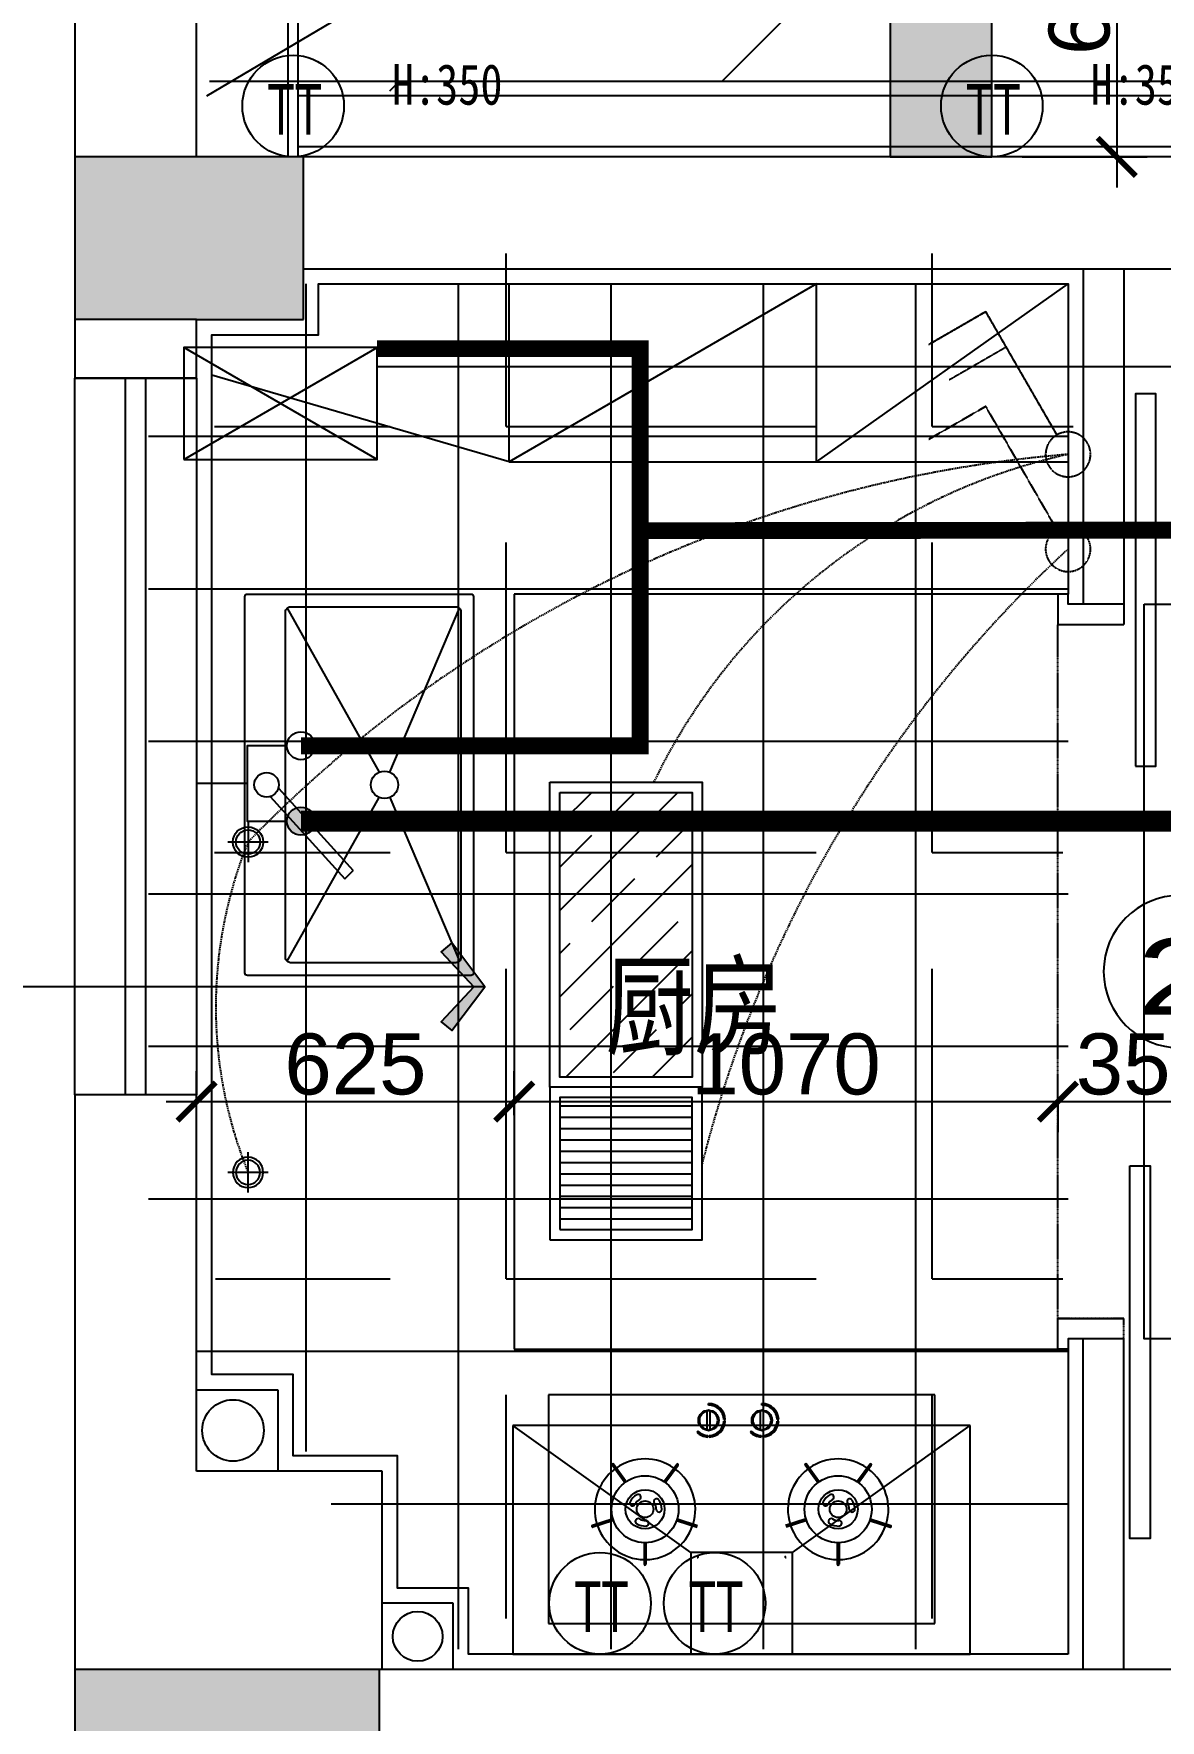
# Model space of a CAD drawing. Header units: millimetres. Extents: x 148889 to 229003, y -70503 to 111106.
# Drawn here: x 203841 to 206058, y 59622 to 62940 of the extents above; entities that cross this region are included whole.
import ezdxf
from ezdxf.enums import TextEntityAlignment as Align
from ezdxf.lldxf.tags import DXFTag

# ---------------------------------------------------------------- set-up
doc = ezdxf.new("R2010")
doc.units = ezdxf.units.MM
doc.header["$PDMODE"] = 3
doc.linetypes.add('DASHED2', pattern=[0.375, 0.25, -0.125])
doc.linetypes.add('HIDDEN', pattern=[0.375, 0.25, -0.125])
for name, color, linetype in [('AXIS_TEXT', 7, 'Continuous'), ('C-天花标高', 1, 'Continuous'), ('C-灯具1', 2, 'Continuous'), ('C-灯具设备尺寸', 44, 'Continuous'), ('C-造型线1(造型分割)', 4, 'Continuous'), ('C-门套', 16, 'Continuous'), ('F-地坪1(分割线)', 16, 'Continuous'), ('P-原墙线', 7, 'Continuous'), ('P-固定家具2(不到顶)', 2, 'Continuous'), ('P-外部尺寸', 44, 'Continuous'), ('P-完成面', 1, 'Continuous'), ('P-完成面尺寸', 44, 'Continuous'), ('P-开关', 7, 'DASHED2'), ('P-捣墙线', 250, 'Continuous'), ('P-插座', 1, 'Continuous'), ('P-文字', 3, 'Continuous'), ('P-新墙线', 4, 'Continuous'), ('P-水路', 7, 'Continuous'), ('P-活动家具', 3, 'Continuous'), ('P-窗', 3, 'Continuous'), ('P-门', 1, 'Continuous'), ('P-间墙尺寸', 6, 'Continuous')]:
    doc.layers.add(name, color=color, linetype=linetype)
doc.styles.add('Arial', font='arial.ttf')
doc.styles.add('COMPLEX', font='complex_.ttf')
doc.styles.add('H1', font='SimSun.ttf')
doc.styles.add('ROMANS', font='ROMANS.shx', dxfattribs={"bigfont": 'BIGFONT.shx'})
doc.styles.add('宋体', font='SimSun.ttf')
tags = doc.linetypes.add('ACAD_ISO03W100', pattern=[30, 12, -18]).pattern_tags.tags
tags[6:7] = [DXFTag(74, 4), DXFTag(75, 0), DXFTag(340, '0'), DXFTag(46, 1.0), DXFTag(50, 0.0), DXFTag(44, 0.0), DXFTag(45, 0.0)]
tags[4:5] = [DXFTag(74, 4), DXFTag(75, 0), DXFTag(340, '0'), DXFTag(46, 1.0), DXFTag(50, 0.0), DXFTag(44, 0.0), DXFTag(45, 0.0)]
doc.dimstyles.new('1比60', dxfattribs={"dimscale": 60, "dimtxt": 2, "dimasz": 1.25, "dimexe": 1, "dimexo": 1, "dimgap": 0.2, "dimtad": 1, "dimdec": 0, "dimrnd": 0.005, "dimzin": 0, "dimdsep": 46, "dimtxsty": 'Arial', "dimblk": 'ARCHTICK', "dimcen": 0.125, "dimdle": 1, "dimclrd": 44, "dimclre": 44, "dimclrt": 50, "dimadec": 0, "dimazin": 0, "dimtfac": 1, "dimtdec": 0, "dimtix": 1, "dimtmove": 2, "dimatfit": 3, "dimldrblk": 'DOT', "dimfxl": 4, "dimfxlon": 1, "dimtvp": 1, "dimtolj": 1, "dimtzin": 0, "dimarcsym": 0})
doc.dimstyles.new('1比80', dxfattribs={"dimscale": 80, "dimtxt": 2, "dimasz": 1.25, "dimexe": 1, "dimexo": 1, "dimgap": 0.25, "dimtad": 1, "dimdec": 0, "dimrnd": 0.005, "dimzin": 0, "dimdsep": 46, "dimtxsty": 'Arial', "dimblk": 'ARCHTICK', "dimcen": 0.125, "dimdle": 1, "dimclrd": 44, "dimclre": 44, "dimclrt": 50, "dimadec": 0, "dimazin": 0, "dimtfac": 1, "dimtdec": 0, "dimtix": 1, "dimtmove": 2, "dimatfit": 3, "dimldrblk": 'DOT', "dimfxl": 5, "dimfxlon": 1, "dimtvp": 1, "dimtolj": 1, "dimtzin": 0, "dimarcsym": 0})
doc.dimstyles.new('出图比例1：50', dxfattribs={"dimscale": 50, "dimtxt": 2.5, "dimasz": 2, "dimexe": 2, "dimexo": 2, "dimgap": 1, "dimtad": 1, "dimdec": 0, "dimrnd": 5, "dimzin": 0, "dimdsep": 46, "dimtxsty": 'ROMANS', "dimblk1": 'ZHL_XS', "dimblk2": 'ZHL_XS', "dimsah": 1, "dimcen": 0.09, "dimclrd": 256, "dimclre": 256, "dimclrt": 41, "dimadec": 0, "dimazin": 0, "dimtfac": 1, "dimtdec": 4, "dimtix": 1, "dimtmove": 2, "dimatfit": 3, "dimldrblk": 'ZHL_JT', "dimfxl": 1, "dimtolj": 1, "dimtzin": 0, "dimarcsym": 0})

# ---------------------------------------------------------------- blocks, each defined once
blk = doc.blocks.new('A$C31427FE9')
at = {"layer": 'P-水路', "linetype": 'ACAD_ISO03W100', "ltscale": 0.02}
for p, q in [((0, 0), (380, 220)), ((380, 0), (0, 220))]:
    blk.add_line(p, q, dxfattribs=at)
blk.add_lwpolyline([(0, 0), (380, 0), (380, 220), (0, 220)], close=True, dxfattribs=at)
blk = doc.blocks.new('ZHL_JT')
blk.add_line((-0.221, 0), (-1, 0))
blk.add_lwpolyline([(-0.221, 0), (-0.861, -0.689), (-0.654, -0.862), (0, 0), (-0.654, 0.862), (-0.861, 0.689)], close=True)
for points in [[(-0.861, 0.689), (-0.654, 0.862), (-0.221, 0), (0, 0)], [(-0.861, -0.689), (-0.654, -0.862), (-0.221, 0), (0, 0)]]:
    blk.add_solid(points)
blk = doc.blocks.new('ZHL_XS')
blk.add_line((-1, 0), (0, 0))
at = {"const_width": 0.2}
blk.add_lwpolyline([(-0.6, -0.6), (0.6, 0.6)], dxfattribs=at)
blk = doc.blocks.new('_AXISO')
blk.add_circle((0, 0), 0.5)
at = {"layer": 'AXIS_TEXT', "style": 'COMPLEX', "width": 1.041667}
blk.add_attdef('A', text='', height=0.56, dxfattribs=at).set_placement((-0.25, -0.28), (0.25, -0.28), align=Align.FIT)
blk = doc.blocks.new('gfdaga')
at = {"layer": 'C-造型线1(造型分割)', "color": 250}
for p, q in [((201744.5, 62367.5), (201744.5, 60071.2)), ((202044.5, 62367.5), (202044.5, 59682.5)), ((202344.5, 62367.5), (202344.5, 59682.5)), ((202644.5, 62367.5), (202644.5, 59682.5)), ((202944.5, 62367.5), (202944.5, 59682.5)), ((203244.5, 62067.5), (201434.5, 62067.5)), ((203244.5, 61767.5), (201434.5, 61767.5)), ((203244.5, 61467.5), (201434.5, 61467.5)), ((203244.5, 61167.5), (201434.5, 61167.5)), ((203244.5, 60867.5), (201434.5, 60867.5)), ((203244.5, 60567.5), (201434.5, 60567.5)), ((203244.5, 60267.5), (201528.6, 60267.5)), ((203244.5, 59967.5), (201794.5, 59967.5))]:
    blk.add_line(p, q, dxfattribs=at)
blk = doc.blocks.new('A$C314F5E14')
at = {"layer": 'C-灯具1'}
h = blk.add_hatch(dxfattribs=at)
h.set_pattern_fill('JIS_STN_1E', color=250, scale=120, style=0)
h.set_pattern_definition([(45, (-204856.86, -60867.49), (-84.852814, 84.852814), []), (45, (-204772.26, -60867.49), (-84.852814, 84.852814), [120, -60])])
h.paths.add_polyline_path([(280, 580), (20, 580), (20, 300), (280, 300)])
h.paths.add_polyline_path([(280, 300), (20, 300), (20, 20), (280, 20)])
for points in [[(0, 600), (300, 600), (300, 0), (0, 0)], [(20, 580), (280, 580), (280, 20), (20, 20)]]:
    blk.add_lwpolyline(points, close=True, dxfattribs=at)
blk = doc.blocks.new('A$C01C20CD7')
at = {"layer": 'C-灯具1'}
for p, q in [((52.8, 105.7, 2984.9), (52.8, 0, 2984.9)), ((0, 52.8, 2984.9), (105.7, 52.8, 2984.9))]:
    blk.add_line(p, q, dxfattribs=at)
for radius in [39.9, 31.7]:
    blk.add_circle((52.8, 52.8, 2984.9), radius, dxfattribs=at)
blk = doc.blocks.new('A$C6E616A30')
at = {"layer": 'C-灯具1'}
h = blk.add_hatch(dxfattribs=at)
h.set_pattern_fill('ANSI31', color=256, scale=7, angle=135, style=0)
h.set_pattern_definition([(180, (-206520, -61140), (-4e-15, -22.225), [])])
h.paths.add_polyline_path([(20, 280), (20, 20), (280, 20), (280, 280)])
for points in [[(0, 0), (300, 0), (300, 300), (0, 300)], [(20, 20), (280, 20), (280, 280), (20, 280)]]:
    blk.add_lwpolyline(points, close=True, dxfattribs=at)
blk = doc.blocks.new('A$C1A143BC3')
for p, q in [((82.3, 103), (256, 406.8)), ((256, 406.8), (82.3, 103)), ((256, 406.8), (396.2, 326.7)), ((396.2, 326.7), (256, 406.8)), ((206, 319.3), (346.2, 239.2)), ((206, 319.3), (346.2, 239.2))]:
    blk.add_line(p, q)
blk.add_ellipse((54.9, 55.1), major_axis=(55.2, 0), ratio=1, start_param=-0.000369, end_param=6.282816)
blk = doc.blocks.new('dt5')
h = blk.add_hatch(color=256)
edge = h.paths.add_edge_path()
edge.add_arc((415301, -291571.2), 32.1, 0, 360)
for p, q in [((415214.6, -291694.4), (415214.6, -291810.6)), ((415182.5, -291810.6), (415246.7, -291810.6))]:
    blk.add_line(p, q)
blk.add_lwpolyline([(415128.1, -291603.3), (415128.1, -291694.4), (415301, -291694.4), (415301, -291603.3)])
for centre in [(415128.1, -291571.2), (415301, -291571.2)]:
    blk.add_circle(centre, 32.1)
blk = doc.blocks.new('A$C4DF24944')
at = {"layer": 'P-活动家具'}
for p, q in [((900, 510), (0, 510)), ((0, 510), (0, 60)), ((350, 510), (350, 310)), ((550, 310), (550, 510)), ((900, 60), (900, 510)), ((830, 450), (70, 450)), ((70, 450), (70, 0)), ((830, 0), (830, 450)), ((350, 310), (0, 60)), ((350, 310), (550, 310)), ((550, 310), (900, 60)), ((0, 60), (900, 60)), ((70, 0), (830, 0)), ((350, 0), (550, 0))]:
    blk.add_line(p, q, dxfattribs=at)
at = {"layer": 'P-活动家具', "color": 252}
for p, q in [((258.3, 292.6), (258.3, 333.3)), ((261.6, 292.6), (261.6, 333.3)), ((638.3, 292.6), (638.3, 333.3)), ((641.6, 292.6), (641.6, 333.3)), ((195.1, 244.3), (156.5, 256.9)), ((196.2, 247.5), (157.5, 260)), ((323.8, 247.5), (362.5, 260)), ((324.8, 244.3), (363.5, 256.9)), ((575.1, 244.3), (536.5, 256.9)), ((576.2, 247.5), (537.5, 260)), ((703.8, 247.5), (742.5, 260)), ((704.8, 244.3), (743.5, 256.9)), ((218.9, 171.2), (195, 138.4)), ((221.6, 169.3), (197.7, 136.4)), ((298.4, 169.3), (322.3, 136.4)), ((301.1, 171.2), (325, 138.4)), ((598.9, 171.2), (575, 138.4)), ((601.6, 169.3), (577.7, 136.4)), ((678.4, 169.3), (702.3, 136.4)), ((681.1, 171.2), (705, 138.4)), ((407, 67.2), (407, 32.7)), ((408.5, 80), (408.5, 83)), ((411.5, 80), (411.5, 83)), ((413, 67.2), (413, 32.7)), ((431.2, 71.2), (433.3, 73.3)), ((512, 67.2), (512, 32.7)), ((513.5, 80), (513.5, 83)), ((516.5, 80), (516.5, 83)), ((518, 67.2), (518, 32.7)), ((536.2, 71.2), (538.3, 73.3)), ((380, 51.5), (377, 51.5)), ((380, 48.5), (377, 48.5)), ((485, 51.5), (482, 51.5)), ((485, 48.5), (482, 48.5)), ((410, 20), (410, 17)), ((515, 20), (515, 17))]:
    blk.add_line(p, q, dxfattribs=at)
for centre, radius in [((260, 225), 66), ((640, 225), 66), ((260, 225), 38.5), ((260, 225), 16.5), ((640, 225), 38.5), ((640, 225), 16.5), ((410, 50), 20), ((515, 50), 20)]:
    blk.add_circle(centre, radius, dxfattribs=at)
for centre, radius, start, end in [((260, 333.3), 1.65, 359.9993, 179.9993), ((640, 333.3), 1.65, 359.9993, 179.9993), ((260, 225), 99, 90.9543, 161.0444), ((260, 225), 99, 18.9543, 89.0444), ((363, 318.5), 1.65, 287.9993, 107.9993), ((537, 318.5), 1.65, 71.9993, 251.9993), ((640, 225), 99, 90.9543, 161.0444), ((640, 225), 99, 18.9543, 89.0444), ((260, 292.6), 1.65, 179.9993, 359.9993), ((640, 292.6), 1.65, 179.9993, 359.9993), ((157, 258.5), 1.65, 71.9993, 251.9993), ((260, 225), 99, 162.9543, 233.0444), ((195.7, 245.9), 1.65, 251.9993, 71.9993), ((258.3, 252.4), 5.5, 93.5252, 273.5252), ((260, 225), 33, 59.9993, 93.5252), ((260, 225), 22, 59.9993, 93.5252), ((273.7, 248.8), 5.5, 239.9993, 59.9993), ((260, 225), 99, 306.9543, 17.0444), ((324.3, 245.9), 1.65, 107.9993, 287.9993), ((640, 225), 99, 162.9556, 233.0457), ((575.7, 245.9), 1.65, 251.9993, 71.9993), ((638.3, 252.4), 5.5, 93.5252, 273.5252), ((640, 225), 33, 59.9993, 93.5252), ((640, 225), 22, 59.9993, 93.5252), ((653.7, 248.8), 5.5, 239.9993, 59.9993), ((640, 225), 99, 306.9543, 17.0444), ((704.3, 245.9), 1.65, 107.9993, 287.9993), ((743, 258.5), 1.65, 287.9993, 107.9993), ((232.5, 225), 5.5, 359.9993, 179.9993), ((260, 225), 33, 179.9993, 213.5252), ((237.1, 209.8), 5.5, 213.5252, 33.5252), ((260, 225), 22, 179.9993, 213.5252), ((273.7, 201.2), 5.5, 119.9993, 299.9993), ((260, 225), 22, 299.9993, 333.5252), ((260, 225), 33, 299.9993, 333.5252), ((284.6, 212.7), 5.5, 333.5252, 153.5252), ((612.5, 225), 5.5, 359.9993, 179.9993), ((640, 225), 33, 179.9993, 213.5252), ((617.1, 209.8), 5.5, 213.5252, 33.5252), ((640, 225), 22, 179.9993, 213.5252), ((653.7, 201.2), 5.5, 119.9993, 299.9993), ((640, 225), 22, 299.9993, 333.5252), ((640, 225), 33, 299.9993, 333.5252), ((664.6, 212.7), 5.5, 333.5252, 153.5252), ((220.2, 170.3), 1.65, 323.9993, 143.9993), ((299.8, 170.3), 1.65, 35.9993, 215.9993), ((600.2, 170.3), 1.65, 323.9993, 143.9993), ((679.8, 170.3), 1.65, 35.9993, 215.9993), ((196.3, 137.4), 1.65, 143.9993, 323.9993), ((260, 225), 99, 234.9543, 305.0444), ((323.6, 137.4), 1.65, 215.9993, 35.9993), ((576.3, 137.4), 1.65, 143.9993, 323.9993), ((640, 225), 99, 234.9543, 305.0444), ((703.6, 137.4), 1.65, 215.9993, 35.9993), ((410, 50), 33, 92.6046, 177.3941), ((410, 50), 30, 92.8653, 177.1333), ((410, 50), 18, 99.5934, 260.4053), ((410, 67), 3.01, 355.1237, 184.8749), ((410, 50), 33, 44.9993, 87.3941), ((410, 50), 30, 44.9993, 87.1333), ((410, 50), 18, 279.5934, 80.4053), ((515, 50), 33, 92.6046, 177.3941), ((515, 50), 30, 92.8653, 177.1333), ((515, 50), 18, 99.5934, 260.4053), ((515, 67), 3.01, 355.1237, 184.8749), ((515, 50), 33, 44.9993, 87.3941), ((515, 50), 30, 44.9993, 87.1333), ((515, 50), 18, 279.5934, 80.4053), ((410, 50), 33, 182.6046, 269.9993), ((410, 50), 30, 182.8653, 269.9993), ((410, 33), 3.01, 175.1237, 4.8749), ((515, 50), 33, 182.6046, 269.9993), ((515, 50), 30, 182.8653, 269.9993), ((515, 33), 3.01, 175.1237, 4.8749)]:
    blk.add_arc(centre, radius, start, end, dxfattribs=at)
blk = doc.blocks.new('A$C5B623725')
at = {"layer": 'P-固定家具2(不到顶)', "color": 3}
blk.add_lwpolyline([(5, 450), (745, 450, -0.414214), (750, 445), (750, 5, -0.414214), (745, 0), (5, 0, -0.414214), (0, 5), (0, 445, -0.414214)], format="xyb", close=True, dxfattribs=at)
at = {"layer": 'P-活动家具', "color": 252}
for p, q in [((351.7, 400.6), (190, 253.1)), ((27.9, 367.1), (350.2, 185.9)), ((368, 384.2), (206.6, 237.1)), ((722.1, 367.1), (399.8, 185.9)), ((190, 253.1), (206.6, 237.1)), ((350.2, 164.9), (27.9, 27.9)), ((399.8, 164.9), (722.1, 27.9))]:
    blk.add_line(p, q, dxfattribs=at)
blk.add_lwpolyline([(35, 370), (715, 370, -0.414214), (725, 360), (725, 35, -0.414214), (715, 25), (35, 25, -0.414214), (25, 35), (25, 360, -0.414214)], format="xyb", close=True, dxfattribs=at)
for centre, radius in [((375, 407.4), 24.2), ((375, 175.4), 26.9)]:
    blk.add_circle(centre, radius, dxfattribs=at)
blk = doc.blocks.new('_ArchTick')
at = {"color": 0, "linetype": 'ByBlock', "const_width": 0.15}
blk.add_lwpolyline([(-0.5, -0.5), (0.5, 0.5)], dxfattribs=at)
blk = doc.blocks.new('*D792')
at = {"layer": 'Defpoints', "color": 0}
for p in [(203208, 65527.5), (203003.5, 62697.5), (204091.2, 62697.5)]:
    blk.add_point(p, dxfattribs=at)
at = {"layer": 'P-外部尺寸', "color": 44, "lineweight": -2}
for p, q in [((203003.5, 65607.5), (203003.5, 62617.5)), ((203128, 65527.5), (202923.5, 65527.5)), ((203403.5, 62697.5), (202923.5, 62697.5))]:
    blk.add_line(p, q, dxfattribs=at)
at = {"layer": 'P-外部尺寸', "color": 44, "lineweight": -2, "xscale": 100, "yscale": 100, "zscale": 100}
for p, rotation in [((203003.5, 65527.5), 90), ((203003.5, 62697.5), 270)]:
    blk.add_blockref('_ArchTick', p, dxfattribs=dict(at, rotation=rotation))
at = {"layer": 'P-外部尺寸', "color": 50, "insert": (202901.8, 64112.5), "char_height": 160, "attachment_point": 5, "rotation": 90, "style": 'Arial'}
blk.add_mtext('\\A1;2830', dxfattribs=at)
blk = doc.blocks.new('_Dot')
at = {"color": 0, "linetype": 'ByBlock', "lineweight": -2}
blk.add_line((-0.5, 0), (-1, 0), dxfattribs=at)
at = {"color": 0, "linetype": 'ByBlock', "const_width": 0.5}
blk.add_lwpolyline([(-0.25, 0, 1), (0.25, 0, 1)], format="xyb", close=True, dxfattribs=at)
blk = doc.blocks.new('*D793')
at = {"layer": 'Defpoints', "color": 0}
for p in [(204091.2, 62697.5), (203003.5, 62477.5), (204091.2, 62477.5)]:
    blk.add_point(p, dxfattribs=at)
at = {"layer": 'P-外部尺寸', "color": 44, "lineweight": -2}
for p, q in [((203003.5, 62697.5), (203003.5, 62797.5)), ((203403.5, 62697.5), (202923.5, 62697.5)), ((203003.5, 62697.5), (203003.5, 62477.5)), ((203403.5, 62477.5), (202923.5, 62477.5)), ((203003.5, 62477.5), (203003.5, 62377.5))]:
    blk.add_line(p, q, dxfattribs=at)
at = {"layer": 'P-外部尺寸', "color": 44, "lineweight": -2, "xscale": 100, "yscale": 100, "zscale": 100}
for p, rotation in [((203003.5, 62697.5), 270), ((203003.5, 62477.5), 90)]:
    blk.add_blockref('_ArchTick', p, dxfattribs=dict(at, rotation=rotation))
at = {"layer": 'P-外部尺寸', "color": 50, "insert": (202901.9, 62587.5), "char_height": 160, "attachment_point": 5, "rotation": 90, "style": 'Arial'}
blk.add_mtext('\\A1;220', dxfattribs=at)
blk = doc.blocks.new('*D794')
at = {"layer": 'Defpoints', "color": 0}
for p in [(204091.2, 62477.5), (203003.5, 59722.5), (204551.5, 59722.5)]:
    blk.add_point(p, dxfattribs=at)
at = {"layer": 'P-外部尺寸', "color": 44, "lineweight": -2}
for p, q in [((203003.5, 62557.5), (203003.5, 59642.5)), ((203403.5, 62477.5), (202923.5, 62477.5)), ((203403.5, 59722.5), (202923.5, 59722.5))]:
    blk.add_line(p, q, dxfattribs=at)
at = {"layer": 'P-外部尺寸', "color": 44, "lineweight": -2, "xscale": 100, "yscale": 100, "zscale": 100}
for p, rotation in [((203003.5, 62477.5), 90), ((203003.5, 59722.5), 270)]:
    blk.add_blockref('_ArchTick', p, dxfattribs=dict(at, rotation=rotation))
at = {"layer": 'P-外部尺寸', "color": 50, "insert": (202901.9, 61100), "char_height": 160, "attachment_point": 5, "rotation": 90, "style": 'Arial'}
blk.add_mtext('\\A1;2755', dxfattribs=at)
blk = doc.blocks.new('*D795')
at = {"layer": 'Defpoints', "color": 0}
for p in [(204551.5, 59722.5), (203003.5, 59512.5), (204551.5, 59512.5)]:
    blk.add_point(p, dxfattribs=at)
at = {"layer": 'P-外部尺寸', "color": 44, "lineweight": -2}
for p, q in [((203003.5, 59722.5), (203003.5, 59822.5)), ((203403.5, 59722.5), (202923.5, 59722.5)), ((203003.5, 59722.5), (203003.5, 59512.5)), ((203403.5, 59512.5), (202923.5, 59512.5)), ((203003.5, 59512.5), (203003.5, 59412.5))]:
    blk.add_line(p, q, dxfattribs=at)
at = {"layer": 'P-外部尺寸', "color": 44, "lineweight": -2, "xscale": 100, "yscale": 100, "zscale": 100}
for p, rotation in [((203003.5, 59722.5), 270), ((203003.5, 59512.5), 90)]:
    blk.add_blockref('_ArchTick', p, dxfattribs=dict(at, rotation=rotation))
at = {"layer": 'P-外部尺寸', "color": 50, "insert": (202901.9, 59617.5), "char_height": 160, "attachment_point": 5, "rotation": 90, "style": 'Arial'}
blk.add_mtext('\\A1;210', dxfattribs=at)
blk = doc.blocks.new('*D862')
at = {"layer": 'Defpoints', "color": 0}
for p in [(205726.9, 63377.5), (205726.9, 62697.5), (205972.8, 62697.5)]:
    blk.add_point(p, dxfattribs=at)
at = {"layer": 'P-捣墙线', "color": 44, "lineweight": -2}
for p, q in [((205972.8, 63437.5), (205972.8, 62637.5)), ((205786.9, 63377.5), (206032.8, 63377.5)), ((205786.9, 62697.5), (206032.8, 62697.5))]:
    blk.add_line(p, q, dxfattribs=at)
at = {"layer": 'P-捣墙线', "color": 44, "lineweight": -2, "xscale": 75, "yscale": 75, "zscale": 75}
for p, rotation in [((205972.8, 63377.5), 90), ((205972.8, 62697.5), 270)]:
    blk.add_blockref('_ArchTick', p, dxfattribs=dict(at, rotation=rotation))
at = {"layer": 'P-捣墙线', "color": 50, "insert": (205899.5, 63037.5), "char_height": 120, "attachment_point": 5, "rotation": 90, "style": 'Arial'}
blk.add_mtext('\\A1;680', dxfattribs=at)
blk = doc.blocks.new('*D947')
at = {"layer": 'Defpoints', "color": 0}
for p in [(204786.9, 60839.3), (204161.9, 60752.6), (204786.9, 60752.6)]:
    blk.add_point(p, dxfattribs=at)
at = {"layer": 'P-完成面尺寸', "color": 44, "lineweight": -2}
for p, q in [((204161.9, 60812.6), (204161.9, 60899.3)), ((204786.9, 60812.6), (204786.9, 60899.3)), ((204101.9, 60839.3), (204846.9, 60839.3))]:
    blk.add_line(p, q, dxfattribs=at)
at = {"layer": 'P-完成面尺寸', "color": 44, "lineweight": -2, "xscale": 75, "yscale": 75, "zscale": 75, "rotation": 180}
blk.add_blockref('_ArchTick', (204161.9, 60839.3), dxfattribs=at)
at = {"layer": 'P-完成面尺寸', "color": 44, "lineweight": -2, "xscale": 75, "yscale": 75, "zscale": 75}
blk.add_blockref('_ArchTick', (204786.9, 60839.3), dxfattribs=at)
at = {"layer": 'P-完成面尺寸', "color": 50, "insert": (204474.4, 60912.6), "char_height": 120, "attachment_point": 5, "style": 'Arial'}
blk.add_mtext('\\A1;625', dxfattribs=at)
blk = doc.blocks.new('*D948')
at = {"layer": 'Defpoints', "color": 0}
for p in [(205856.9, 60839.3), (205856.9, 60839.3), (204786.9, 60752.6)]:
    blk.add_point(p, dxfattribs=at)
at = {"layer": 'P-完成面尺寸', "color": 44, "lineweight": -2}
for p, q in [((204786.9, 60812.6), (204786.9, 60899.3)), ((204726.9, 60839.3), (205916.9, 60839.3)), ((205856.9, 60839.3), (205856.9, 60779.3))]:
    blk.add_line(p, q, dxfattribs=at)
at = {"layer": 'P-完成面尺寸', "color": 44, "lineweight": -2, "xscale": 75, "yscale": 75, "zscale": 75, "rotation": 180}
blk.add_blockref('_ArchTick', (204786.9, 60839.3), dxfattribs=at)
at = {"layer": 'P-完成面尺寸', "color": 44, "lineweight": -2, "xscale": 75, "yscale": 75, "zscale": 75}
blk.add_blockref('_ArchTick', (205856.9, 60839.3), dxfattribs=at)
at = {"layer": 'P-完成面尺寸', "color": 50, "insert": (205321.9, 60912.6), "char_height": 120, "attachment_point": 5, "style": 'Arial'}
blk.add_mtext('\\A1;1070', dxfattribs=at)
blk = doc.blocks.new('*D949')
at = {"layer": 'Defpoints', "color": 0}
for p in [(205856.9, 60839.3), (206206.9, 60839.3), (206206.9, 60839.3)]:
    blk.add_point(p, dxfattribs=at)
at = {"layer": 'P-完成面尺寸', "color": 44, "lineweight": -2}
for p, q in [((205796.9, 60839.3), (206266.9, 60839.3)), ((205856.9, 60839.3), (205856.9, 60779.3)), ((206206.9, 60839.3), (206206.9, 60779.3))]:
    blk.add_line(p, q, dxfattribs=at)
at = {"layer": 'P-完成面尺寸', "color": 44, "lineweight": -2, "xscale": 75, "yscale": 75, "zscale": 75, "rotation": 180}
blk.add_blockref('_ArchTick', (205856.9, 60839.3), dxfattribs=at)
at = {"layer": 'P-完成面尺寸', "color": 44, "lineweight": -2, "xscale": 75, "yscale": 75, "zscale": 75}
blk.add_blockref('_ArchTick', (206206.9, 60839.3), dxfattribs=at)
at = {"layer": 'P-完成面尺寸', "color": 50, "insert": (206031.9, 60912.6), "char_height": 120, "attachment_point": 5, "style": 'Arial'}
blk.add_mtext('\\A1;350', dxfattribs=at)
blk = doc.blocks.new('*D982')
at = {"layer": 'Defpoints', "color": 0}
for p in [(205761.9, 63247.5), (206515.1, 62697.5), (206582.6, 62697.5)]:
    blk.add_point(p, dxfattribs=at)
at = {"layer": 'P-完成面尺寸', "color": 44, "lineweight": -2}
for p, q in [((206582.6, 63307.5), (206582.6, 62637.5)), ((206342.6, 63247.5), (206642.6, 63247.5)), ((206575.1, 62697.5), (206642.6, 62697.5))]:
    blk.add_line(p, q, dxfattribs=at)
at = {"layer": 'P-完成面尺寸', "color": 44, "lineweight": -2, "xscale": 75, "yscale": 75, "zscale": 75}
for p, rotation in [((206582.6, 63247.5), 90), ((206582.6, 62697.5), 270)]:
    blk.add_blockref('_ArchTick', p, dxfattribs=dict(at, rotation=rotation))
at = {"layer": 'P-完成面尺寸', "color": 50, "insert": (206509.4, 62972.5), "char_height": 120, "attachment_point": 5, "rotation": 90, "style": 'Arial'}
blk.add_mtext('\\A1;550', dxfattribs=at)
blk = doc.blocks.new('A$C12383B25')
for p, q in [((52.1, 0), (0, 118.3)), ((0, 118.3), (52.1, 0)), ((308.3, 112.8), (52.1, 0)), ((52.1, 0), (308.3, 112.8))]:
    blk.add_line(p, q)
blk.add_ellipse((348.7, 130.6), major_axis=(-35.5, 26.3), ratio=1, start_param=0.0009764249131827, end_param=6.284161732092768)

msp = doc.modelspace()

# ---------------------------------------------------------------- hatches: boundary and pattern name
at = {"layer": 'F-地坪1(分割线)'}
h = msp.add_hatch(dxfattribs=at)
h.set_pattern_fill('DOLMIT', color=250, scale=25, style=0)
h.set_pattern_definition([(0, (250, 140), (0, 158.75), []), (45, (250, 140), (-317.4998, 317.4998), [224.5065, -449.0125])])
h.paths.add_polyline_path([(207666.9, 65527.5), (204186.9, 65527.5), (204186.9, 62827.5), (207666.9, 62827.5)])
h = msp.add_hatch(dxfattribs=at)
h.set_pattern_fill('ANGLE', color=250, scale=120, style=0)
h.set_pattern_definition([(0, (250, 140), (0, 838.2), [609.6, -228.6]), (90, (250, 140), (-838.2, 5e-14), [609.6, -228.6])])
h.paths.add_polyline_path([(205866.9, 61907.5), (205886.9, 61907.5), (205886.9, 62507.5), (204386.9, 62507.5), (204386.9, 62417.5), (204196.9, 62417.5), (204196.9, 60493), (204556.9, 60165.8), (204556.9, 59822.5), (205886.9, 59822.5), (205886.9, 60422.5), (205866.9, 60422.5), (205866.9, 60449.1), (205866.9, 60482.5), (205866.9, 61847.5), (205866.9, 61880.8)])
at = {"layer": 'P-原墙线'}
for points in [[(204161.9, 62377.5), (204371.9, 62377.5), (204371.9, 62477.5), (204371.9, 62697.5), (204161.9, 62697.5), (203921.9, 62697.5), (203921.9, 62377.5)], [(204521.9, 59512.5), (204521.9, 59722.5), (203921.9, 59722.5), (203921.9, 59512.5)]]:
    msp.add_hatch(color=8, dxfattribs=at).paths.add_polyline_path(points)
at = {"layer": 'P-捣墙线'}
h = msp.add_hatch(dxfattribs=at)
h.set_pattern_fill('CORK', color=256, scale=15, style=0)
h.set_pattern_definition([(0, (-121213.877, 79628.19), (0, 47.625), []), (135, (-121190.06, 79604.38), (-95.25004, -95.25004), [67.35195, -67.35195]), (135, (-121178.16, 79604.38), (-95.25004, -95.25004), [67.35195, -67.35195]), (135, (-121166.25, 79604.38), (-95.25004, -95.25004), [67.35195, -67.35195])])
h.paths.add_polyline_path([(212216.9, 65672.5), (212096.9, 65672.5), (212096.9, 64302.5), (211096.9, 64302.5), (211096.9, 64172.5), (212216.9, 64172.5)])
h.paths.add_polyline_path([(215696.9, 62867.5), (215696.9, 63097.5), (212296.9, 63097.5), (212296.9, 62867.5)])
h.paths.add_polyline_path([(211331.9, 62867.5), (211426.9, 62867.5), (211426.9, 63097.5), (211331.9, 63097.5)])
h.paths.add_polyline_path([(211006.9, 63097.5), (210911.9, 63097.5), (210911.9, 62967.5), (211006.9, 62967.5)], flags=17)
h.paths.add_polyline_path([(210326.9, 62967.5), (210326.9, 63097.5), (210226.9, 63097.5), (210226.9, 64172.5), (210326.9, 64172.5), (210326.9, 64302.5), (210121.9, 64302.5), (210121.9, 64057.2), (210121.9, 63949.5), (210121.9, 63902.5), (210055.7, 63902.5), (210121.9, 63777.5), (210121.9, 62607.5), (209466.9, 62607.5), (209466.9, 62477.5), (209566.9, 62477.5), (209566.9, 61177.5), (209796.9, 61177.5), (209796.9, 61277.5), (211101.9, 61277.5), (211101.9, 61177.5), (211331.9, 61177.5), (211331.9, 62477.5), (211196.9, 62477.5), (211196.9, 61407.5), (209676.9, 61407.5), (209676.9, 62477.5), (210226.9, 62477.5), (210226.9, 62967.5)])
h.paths.add_polyline_path([(209205.7, 63777.5), (209205.7, 63902.5), (208821.9, 63902.5), (208821.9, 63777.5)])
h.paths.add_polyline_path([(207951.9, 65472.5), (207826.9, 65472.5), (207826.9, 63902.5), (207826.9, 63677.5), (207951.9, 63677.5), (207951.9, 63777.5), (208051.9, 63777.5), (208051.9, 63902.5), (207951.9, 63902.5)])
h.paths.add_polyline_path([(207326.9, 62477.5), (207326.9, 62597.5), (206146.9, 62597.5), (206146.9, 62477.5)])
h.paths.add_polyline_path([(208246.9, 62477.5), (208346.9, 62477.5), (208346.9, 62607.5), (208246.9, 62607.5)])
h.paths.add_polyline_path([(205726.9, 63377.5), (205526.9, 63377.5), (205526.9, 62697.5), (205726.9, 62697.5)])
h.paths.add_polyline_path([(205726.9, 65527.5), (205526.9, 65527.5), (205526.9, 64847.5), (205726.9, 64847.5)])
h.paths.add_polyline_path([(207666.9, 59602.5), (207666.9, 59722.5), (206146.9, 59722.5), (206146.9, 59602.5)])
h.paths.add_polyline_path([(209136.9, 59602.5), (209136.9, 58477.5), (209256.9, 58477.5), (209256.9, 59597.5), (209786.9, 59597.5), (209786.9, 59822.5), (209566.9, 59822.5), (209566.9, 59722.5), (208536.9, 59722.5), (208536.9, 59602.5)])
h.paths.add_polyline_path([(211336.9, 58977.5), (211446.9, 58977.5), (211446.9, 59197.5), (211101.9, 59197.5), (211101.9, 58477.5), (211336.9, 58477.5)])
h.paths.add_polyline_path([(215696.9, 58977.5), (215696.9, 59197.5), (212316.9, 59197.5), (212316.9, 58977.5)])
h.paths.add_polyline_path([(211336.9, 57907.5), (211336.9, 57787.5), (213426.9, 57787.5), (213426.9, 57907.5)])
h.paths.add_polyline_path([(214091.9, 57787.5), (214091.9, 55912.5), (214211.9, 55912.5), (214211.9, 57907.5), (213991.9, 57907.5), (213991.9, 57787.5)])
h.paths.add_polyline_path([(217341.9, 58977.5), (217341.9, 59197.5), (216176.9, 59197.5), (216176.9, 58977.5)])

# ---------------------------------------------------------------- linework, layer by layer
at = {"color": 7}
msp.add_lwpolyline([(209427.3, 58412.5), (209427.3, 62284.4), (204516.9, 62284.4)], dxfattribs=at)
at = {"layer": 'C-灯具设备尺寸'}
msp.add_line((204181.9, 62817.5), (207666.9, 64877.5), dxfattribs=at)
at = {"layer": 'C-造型线1(造型分割)'}
for p, q in [((204341.9, 62697.5), (204341.9, 65527.5)), ((204361.9, 62697.5), (204361.9, 64977.5)), ((207666.9, 62817.5), (204361.9, 62817.5)), ((207686.9, 62717.5), (204361.9, 62717.5))]:
    msp.add_line(p, q, dxfattribs=at)
at = {"layer": 'C-门套', "linetype": 'HIDDEN'}
msp.add_line((205986.9, 60372.5), (205986.9, 60412.5), dxfattribs=at)
msp.add_lwpolyline([(205986.9, 60412.5), (205856.9, 60412.5), (205856.9, 61777.5), (205986.9, 61777.5)], dxfattribs=at)
msp.add_lwpolyline([(205986.9, 60412.5), (205856.9, 60412.5), (205856.9, 61777.5), (205986.9, 61777.5)], dxfattribs=at)
at = {"layer": 'P-原墙线'}
for p, q in [((203921.9, 63392.5), (203921.9, 62262.5)), ((204161.9, 62697.5), (204161.9, 63392.5)), ((204161.9, 62697.5), (203921.9, 62697.5)), ((205726.9, 62697.5), (204161.9, 62697.5)), ((204371.9, 62477.5), (204371.9, 62697.5)), ((207826.9, 62697.5), (205726.9, 62697.5)), ((204371.9, 62377.5), (204371.9, 62477.5)), ((204371.9, 62477.5), (206146.9, 62477.5)), ((205906.9, 62477.5), (205906.9, 61817.5)), ((205986.9, 62477.5), (205986.9, 61817.5)), ((204161.9, 62377.5), (203921.9, 62377.5)), ((204161.9, 62262.5), (204161.9, 62377.5)), ((204161.9, 62377.5), (204371.9, 62377.5)), ((204161.9, 62262.5), (203921.9, 62262.5)), ((205986.9, 61817.5), (205906.9, 61817.5)), ((204161.9, 60852.5), (203921.9, 60852.5)), ((203921.9, 60852.5), (203921.9, 59512.5)), ((204161.9, 60112.5), (204161.9, 60852.5)), ((205986.9, 60372.5), (205906.9, 60372.5)), ((205906.9, 59722.5), (205906.9, 60372.5)), ((205986.9, 59722.5), (205986.9, 60372.5)), ((204161.9, 60272.5), (204321.9, 60272.5)), ((204321.9, 60272.5), (204321.9, 60112.5)), ((204526.9, 60112.5), (204161.9, 60112.5)), ((204526.9, 59722.5), (204526.9, 60112.5)), ((204666.9, 59852.5), (204526.9, 59852.5)), ((204666.9, 59722.5), (204666.9, 59852.5)), ((204526.9, 59722.5), (203921.9, 59722.5)), ((204521.9, 59512.5), (204521.9, 59722.5)), ((206146.9, 59722.5), (204526.9, 59722.5))]:
    msp.add_line(p, q, dxfattribs=at)
for centre, radius in [((204233.5, 60192.5), 60.5), ((204596.9, 59787.5), 49)]:
    msp.add_circle(centre, radius, dxfattribs=at)
at = {"layer": 'P-固定家具2(不到顶)', "color": 8}
for p, q in [((204776.9, 62097.5), (204776.9, 62447.5)), ((205381.9, 62447.5), (204776.9, 62097.5)), ((205381.9, 62097.5), (205381.9, 62447.5)), ((205381.9, 62097.5), (205876.9, 62447.5)), ((204776.9, 62097.5), (204191.9, 62268.3)), ((204776.9, 62097.5), (205876.9, 62097.5))]:
    msp.add_line(p, q, dxfattribs=at)
at = {"layer": 'P-固定家具2(不到顶)'}
for p, q in [((205876.9, 61837.5), (204786.9, 61837.5)), ((204786.9, 61837.5), (204786.9, 60352.5)), ((204786.9, 60352.5), (205876.9, 60352.5))]:
    msp.add_line(p, q, dxfattribs=at)
at = {"layer": 'P-完成面'}
msp.add_line((205986.9, 61817.5), (205986.9, 61777.5), dxfattribs=at)
at = {"layer": 'P-完成面', "color": 1}
msp.add_line((205876.9, 60352.5), (205876.9, 59752.5), dxfattribs=at)
msp.add_lwpolyline([(205876.9, 59752.5), (204696.9, 59752.5), (204696.9, 59882.5), (204556.9, 59882.5), (204556.9, 60142.5), (204351.9, 60142.5), (204351.9, 60302.5), (204191.9, 60302.5), (204191.9, 60852.5), (204191.9, 62347.5), (204401.9, 62347.5), (204401.9, 62447.5), (205876.9, 62447.5), (205876.9, 61837.5)], dxfattribs=at)
at = {"layer": 'P-完成面'}
for points in [[(205986.9, 61817.5), (205876.9, 61817.5), (205876.9, 61837.5), (205856.9, 61837.5), (205856.9, 61810.8), (205856.9, 61777.5), (205986.9, 61777.5)], [(205986.9, 60372.5), (205876.9, 60372.5), (205876.9, 60352.5), (205856.9, 60352.5), (205856.9, 60379.1), (205856.9, 60412.5), (205986.9, 60412.5)]]:
    msp.add_lwpolyline(points, dxfattribs=at)
at = {"layer": 'P-开关', "ltscale": 10}
for centre, radius, start, end in [((206081.7, 59590), 2530.6, 94.6425, 135.941), ((206135.6, 60947.5), 1193.3, 102.5224, 154.1641), ((207548.4, 60111.5), 2467.2, 132.6508, 165.7807), ((205061.8, 61025), 862.2, 157.8666, 202.1334)]:
    msp.add_arc(centre, radius, start, end, dxfattribs=at)
at = {"layer": 'P-捣墙线', "color": 8}
msp.add_lwpolyline([(205526.9, 63377.5), (205526.9, 62697.5), (205726.9, 62697.5), (205726.9, 63377.5), (205526.9, 63377.5)], dxfattribs=at)
at = {"layer": 'P-水路', "color": 1, "linetype": 'ACAD_ISO03W100', "ltscale": 0.1, "const_width": 41.6}
for points in [[(204894.1, 61391), (208773.5, 61391), (208773.5, 64127.3), (208773.5, 64127.3), (209728.3, 64131.7), (209728.3, 64131.7)], [(204731.9, 61391), (204894.1, 61391), (204894.1, 61391), (204367.1, 61391)]]:
    msp.add_lwpolyline(points, dxfattribs=at)
at = {"layer": 'P-水路', "color": 5, "const_width": 33.2}
for points in [[(209746.4, 58477.5), (209746.4, 61967.6), (205034.6, 61962.2), (205034.6, 62320.3), (204516.9, 62320.3)], [(205034.6, 62255.3), (205034.6, 61539.2), (204367.1, 61539.2)]]:
    msp.add_lwpolyline(points, dxfattribs=at)
at = {"layer": 'P-窗'}
for p, q in [((204021.9, 60852.5), (204021.9, 62262.5)), ((204061.9, 60852.5), (204061.9, 62262.5))]:
    msp.add_line(p, q, dxfattribs=at)
msp.add_lwpolyline([(203921.9, 62262.5), (204161.9, 62262.5), (204161.9, 60852.5), (203921.9, 60852.5)], close=True, dxfattribs=at)
at = {"layer": 'P-门'}
for points in [[(206009.9, 61499.1), (206049.9, 61499.1), (206049.9, 62231.6), (206009.9, 62231.6)], [(205998.3, 60712.7), (206038.3, 60712.7), (206038.3, 59980.2), (205998.3, 59980.2)]]:
    msp.add_lwpolyline(points, close=True, dxfattribs=at)
at = {"layer": 'P-间墙尺寸'}
msp.add_lwpolyline([(206026.9, 61817.5), (206146.9, 61817.5), (206146.9, 60372.5), (206026.9, 60372.5)], close=True, dxfattribs=at)

# ---------------------------------------------------------------- block references
at = {"layer": 'C-灯具1'}
msp.add_blockref('A$C314F5E14', (204856.9, 60867.5), dxfattribs=at)
at = {"layer": 'C-灯具1', "yscale": 0.7496251873672009, "zscale": 0.7496251874062951, "rotation": 270}
for p, xscale in [((204223.5, 61389.4, -2237.5), 0.7496251873672009), ((204223.5, 60660.5, -2237.5), -0.7496251873672009)]:
    msp.add_blockref('A$C01C20CD7', p, dxfattribs=dict(at, xscale=xscale))
at = {"layer": 'C-造型线1(造型分割)'}
msp.add_blockref('gfdaga', (2632.4, 80), dxfattribs=at)
at = {"layer": 'P-开关', "ltscale": 10, "xscale": -0.7999999999734214, "yscale": 0.8000000000029104, "zscale": 0.8, "rotation": 0.2462793705714894}
msp.add_blockref('A$C1A143BC3', (205921, 62068.5), dxfattribs=at)
at = {"layer": 'P-开关', "ltscale": 10, "xscale": -1, "rotation": 143.7695455173246}
msp.add_blockref('A$C12383B25', (205672.8, 62237.5), dxfattribs=at)
at = {"layer": 'P-插座'}
ref = msp.add_blockref('_AXISO', (204351.9, 62797.5), dxfattribs=dict(at, xscale=199.9375195251196, yscale=199.9375195251487, zscale=199.9375195251483))
ref.add_attrib('A', 'TT', dxfattribs={"layer": 'AXIS_TEXT', "height": 100, "style": 'Arial', "width": 0.629046}).set_placement((204301.1, 62740.9), (204408.4, 62740.9), align=Align.FIT)
ref = msp.add_blockref('_AXISO', (205726.9, 62797.5), dxfattribs=dict(at, xscale=199.9375195251196, yscale=199.9375195251487, zscale=199.9375195251483))
ref.add_attrib('A', 'TT', dxfattribs={"layer": 'AXIS_TEXT', "height": 100, "style": 'Arial', "width": 0.629046}).set_placement((205676.1, 62740.9), (205783.4, 62740.9), align=Align.FIT)
ref = msp.add_blockref('_AXISO', (204955.7, 59852.5), dxfattribs=dict(at, xscale=199.9375195251196, yscale=199.9375195251487, zscale=199.9375195251483))
ref.add_attrib('A', 'TT', dxfattribs={"layer": 'AXIS_TEXT', "height": 100, "style": 'Arial', "width": 0.629046}).set_placement((204904.9, 59795.9), (205012.2, 59795.9), align=Align.FIT)
ref = msp.add_blockref('_AXISO', (205181.2, 59852.5), dxfattribs=dict(at, xscale=199.9375195251196, yscale=199.9375195251487, zscale=199.9375195251483))
ref.add_attrib('A', 'TT', dxfattribs={"layer": 'AXIS_TEXT', "height": 100, "style": 'Arial', "width": 0.629046}).set_placement((205130.4, 59795.9), (205237.8, 59795.9), align=Align.FIT)
at = {"layer": 'P-新墙线', "color": 7}
msp.add_blockref('A$C6E616A30', (204856.9, 60567.5), dxfattribs=at)
at = {"layer": 'P-水路'}
msp.add_blockref('A$C31427FE9', (204136.9, 62102.5), dxfattribs=at)
at = {"layer": 'P-水路', "linetype": 'ACAD_ISO03W100', "ltscale": 0.02, "xscale": 0.8571428571594879, "yscale": 0.8571428571594879, "zscale": 0.8571428571431168, "rotation": 270}
msp.add_blockref('dt5', (454285.3, 417363.3), dxfattribs=at)
at = {"layer": 'P-活动家具'}
for name, p, rotation in [('A$C5B623725', (204706.9, 61087.5), 90), ('A$C4DF24944', (205684.4, 60262.5), 180)]:
    msp.add_blockref(name, p, dxfattribs=dict(at, rotation=rotation))
at = {"layer": 'P-间墙尺寸'}
ref = msp.add_blockref('_AXISO', (206096.9, 61095), dxfattribs=dict(at, xscale=-299.9062792877376, yscale=299.9062792877376, zscale=299.9062792877225))
ref.add_attrib('A', '2', dxfattribs={"layer": 'AXIS_TEXT', "height": 150, "style": 'Arial', "width": 1.381802}).set_placement((206012, 61010.2), (206173.1, 61010.2), align=Align.FIT)

# ---------------------------------------------------------------- texts
at = {"layer": 'P-插座', "char_height": 80, "width": 709.117, "attachment_point": 1, "style": '宋体'}
for insert in [(204546.2, 62880.1, -33), (205921.2, 62880.1, -33)]:
    msp.add_mtext('{\\W0.8;H:350}', dxfattribs=dict(at, insert=insert))
at = {"layer": 'P-文字', "style": 'H1', "width": 0.8}
msp.add_text('厨房 ', height=160, dxfattribs=at).set_placement((204966.3, 60947.6))

# ---------------------------------------------------------------- dimensions: what is measured, and where the dimension line sits
at = {"layer": 'P-外部尺寸'}
for base, p1, p2, picture, middle in [((203003.5, 62697.5), (203208, 65527.5), (204091.2, 62697.5), '*D792', (202901.8, 64112.5)), ((203003.5, 62477.5), (204091.2, 62697.5), (204091.2, 62477.5), '*D793', (202901.9, 62587.5)), ((203003.5, 59722.5), (204091.2, 62477.5), (204551.5, 59722.5), '*D794', (202901.9, 61100)), ((203003.5, 59512.5), (204551.5, 59722.5), (204551.5, 59512.5), '*D795', (202901.9, 59617.5))]:
    dim = msp.add_linear_dim(base=base, p1=p1, p2=p2, angle=90, dimstyle='1比80', dxfattribs=at)
    dim.commit()
    dim.dimension.update_dxf_attribs({"geometry": picture, "text_midpoint": middle})
at = {"layer": 'P-完成面尺寸'}
dim = msp.add_linear_dim(base=(206582.6, 62697.5), p1=(205761.9, 63247.5), p2=(206515.1, 62697.5), angle=90, dimstyle='1比60', dxfattribs=at)
dim.commit()
dim.dimension.update_dxf_attribs({"geometry": '*D982', "text_midpoint": (206509.4, 62972.5)})
for base, p1, p2, picture, middle in [((204786.9, 60839.3), (204161.9, 60752.6), (204786.9, 60752.6), '*D947', (204474.4, 60912.6)), ((205856.9, 60839.3), (204786.9, 60752.6), (205856.9, 60839.3), '*D948', (205321.9, 60912.6)), ((206206.9, 60839.3), (205856.9, 60839.3), (206206.9, 60839.3), '*D949', (206031.9, 60912.6))]:
    dim = msp.add_linear_dim(base=base, p1=p1, p2=p2, dimstyle='1比60', dxfattribs=at)
    dim.commit()
    dim.dimension.update_dxf_attribs({"geometry": picture, "text_midpoint": middle})
at = {"layer": 'P-捣墙线', "color": 8}
dim = msp.add_linear_dim(base=(205972.8, 62697.5), p1=(205726.9, 63377.5), p2=(205726.9, 62697.5), angle=90, dimstyle='1比60', dxfattribs=at)
dim.commit()
dim.dimension.update_dxf_attribs({"geometry": '*D862', "text_midpoint": (205899.5, 63037.5)})

# ---------------------------------------------------------------- leaders
at = {"layer": 'C-天花标高'}
msp.add_leader([(204729.3, 61065.1), (202502.4, 61065.1)], dimstyle='出图比例1：50', override={"dimtad": 0}, dxfattribs=at)

doc.saveas('drawing.dxf')
